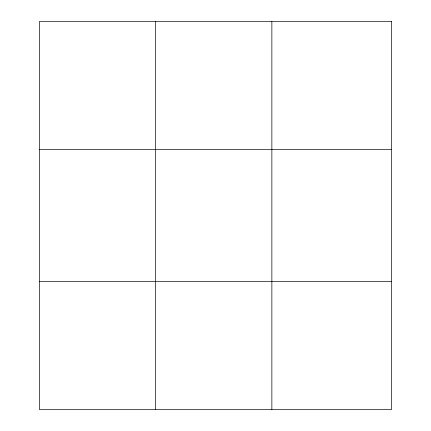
<?xml version="1.0" encoding="UTF-8"?>
<svg xmlns="http://www.w3.org/2000/svg" width="431" height="431" viewBox="0 0 431 431"><rect width="100%" height="100%" fill="white"/><g stroke="black" fill="none" stroke-linecap="round" stroke-linejoin="round"><path stroke-width="0.65" d="M155.613 21.55L155.613 409.45M271.864 21.55L271.864 409.45M39.361 149.557L391.639 149.557M39.361 281.443L391.639 281.443M391.639 21.55L391.639 409.45L39.361 409.45L39.361 21.55L391.639 21.55"/></g></svg>
